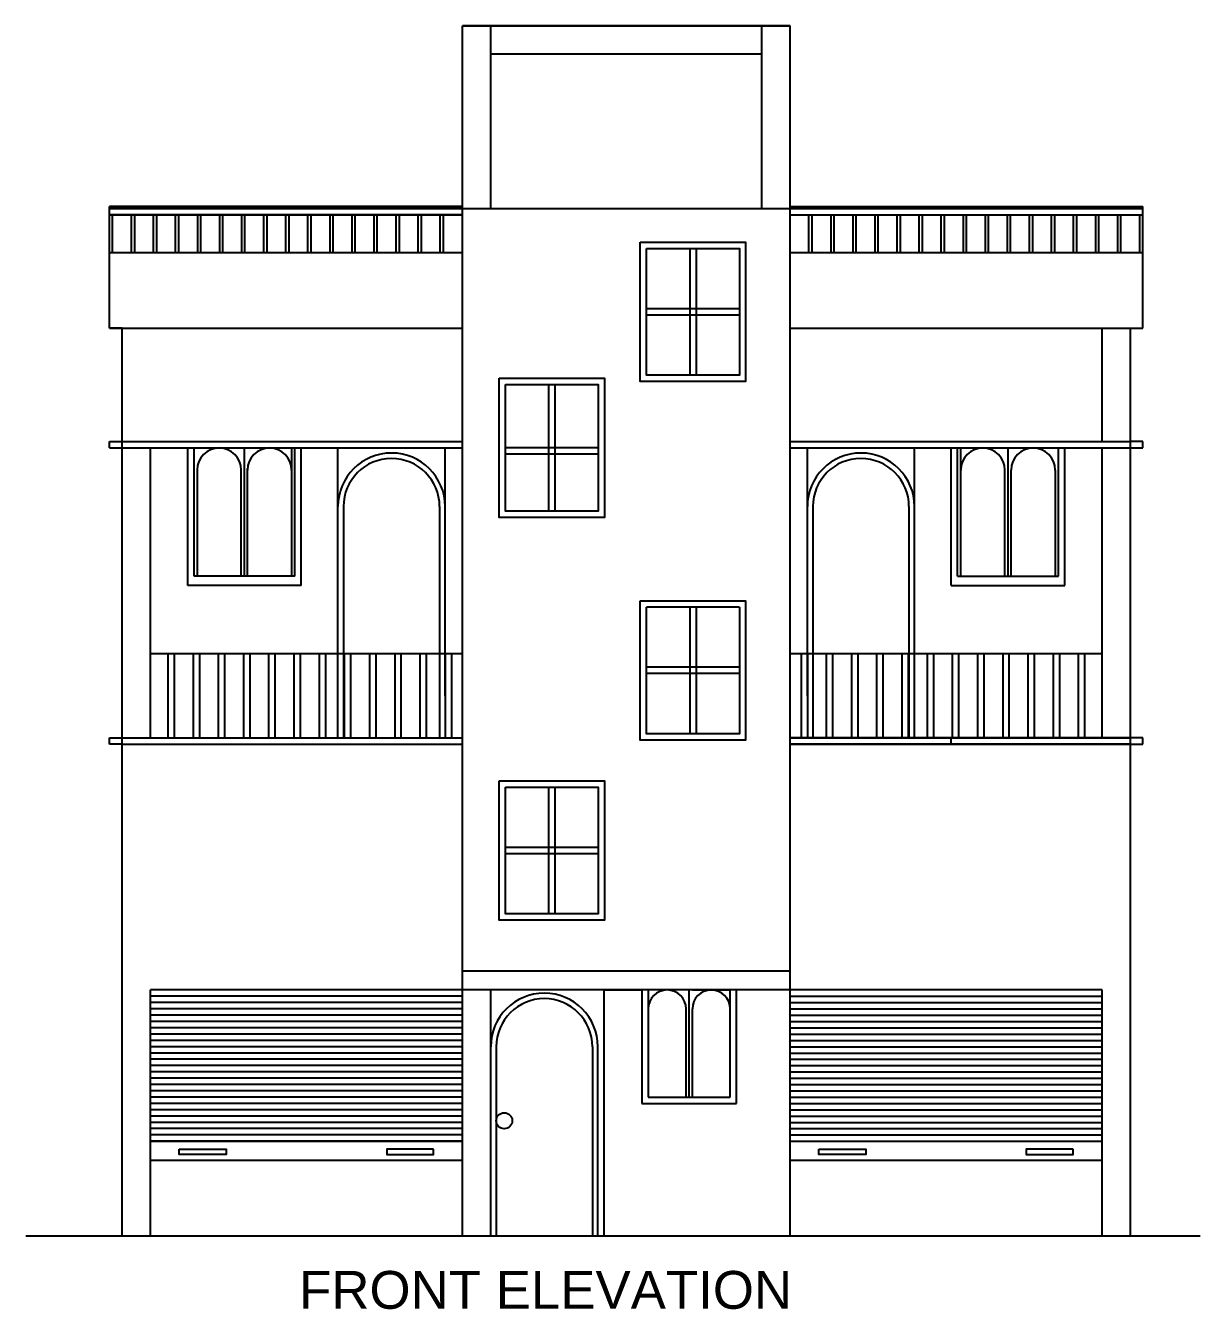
# Model space of a CAD drawing. Header units: inches. Extents: x 2598 to 4130, y 1262 to 2451.
# Drawn here: x 3309.1 to 3681.9, y 2043.4 to 2450.7 of the extents above; entities that cross this region are included whole.
import ezdxf

# ---------------------------------------------------------------- set-up
doc = ezdxf.new("R2010")
doc.units = ezdxf.units.IN
doc.styles.get("Standard").update_dxf_attribs({"font": 'arial.ttf'})

msp = doc.modelspace()

# ---------------------------------------------------------------- linework, layer by layer
at = {"linetype": 'ByBlock'}
for p, q in [((3447.683, 2450.702), (3551.683, 2450.702)), ((3447.683, 2066.702), (3447.683, 2450.702)), ((3551.683, 2450.702), (3447.683, 2450.702)), ((3447.683, 2354.702), (3447.683, 2450.702)), ((3456.683, 2392.702), (3456.683, 2450.702)), ((3542.683, 2392.702), (3542.683, 2450.702)), ((3551.683, 2066.702), (3551.683, 2450.702)), ((3551.683, 2354.702), (3551.683, 2450.702)), ((3542.683, 2441.702), (3456.683, 2441.702)), ((3447.683, 2393.302), (3335.683, 2393.302)), ((3335.683, 2378.702), (3335.683, 2393.302)), ((3335.683, 2392.702), (3551.683, 2392.702)), ((3447.683, 2392.702), (3335.683, 2392.702)), ((3551.683, 2393.302), (3663.683, 2393.302)), ((3551.683, 2392.702), (3663.683, 2392.702)), ((3663.683, 2378.702), (3663.683, 2393.302)), ((3335.683, 2390.702), (3447.683, 2390.702)), ((3335.683, 2354.702), (3335.683, 2390.702)), ((3447.683, 2390.702), (3335.683, 2390.702)), ((3335.683, 2354.702), (3335.683, 2390.702)), ((3336.683, 2378.702), (3336.683, 2390.702)), ((3342.683, 2378.702), (3342.683, 2390.702)), ((3343.683, 2378.702), (3343.683, 2390.702)), ((3349.683, 2378.702), (3349.683, 2390.702)), ((3350.683, 2378.702), (3350.683, 2390.702)), ((3356.683, 2378.702), (3356.683, 2390.702)), ((3357.683, 2378.702), (3357.683, 2390.702)), ((3363.683, 2378.702), (3363.683, 2390.702)), ((3364.683, 2378.702), (3364.683, 2390.702)), ((3370.683, 2378.702), (3370.683, 2390.702)), ((3371.683, 2378.702), (3371.683, 2390.702)), ((3377.683, 2378.702), (3377.683, 2390.702)), ((3378.683, 2378.702), (3378.683, 2390.702)), ((3384.683, 2378.702), (3384.683, 2390.702)), ((3385.683, 2378.702), (3385.683, 2390.702)), ((3391.683, 2378.702), (3391.683, 2390.702)), ((3392.683, 2378.702), (3392.683, 2390.702)), ((3398.683, 2378.702), (3398.683, 2390.702)), ((3399.683, 2378.702), (3399.683, 2390.702)), ((3405.683, 2378.702), (3405.683, 2390.702)), ((3406.683, 2378.702), (3406.683, 2390.702)), ((3412.683, 2378.702), (3412.683, 2390.702)), ((3413.683, 2378.702), (3413.683, 2390.702)), ((3419.683, 2378.702), (3419.683, 2390.702)), ((3420.683, 2378.702), (3420.683, 2390.702)), ((3426.683, 2378.702), (3426.683, 2390.702)), ((3427.683, 2378.702), (3427.683, 2390.702)), ((3433.683, 2378.702), (3433.683, 2390.702)), ((3434.683, 2378.702), (3434.683, 2390.702)), ((3440.683, 2378.702), (3440.683, 2390.702)), ((3441.683, 2378.702), (3441.683, 2390.702)), ((3551.683, 2390.702), (3663.683, 2390.702)), ((3557.683, 2378.702), (3557.683, 2390.702)), ((3558.683, 2378.702), (3558.683, 2390.702)), ((3564.683, 2378.702), (3564.683, 2390.702)), ((3565.683, 2378.702), (3565.683, 2390.702)), ((3571.683, 2378.702), (3571.683, 2390.702)), ((3572.683, 2378.702), (3572.683, 2390.702)), ((3578.683, 2378.702), (3578.683, 2390.702)), ((3579.683, 2378.702), (3579.683, 2390.702)), ((3585.683, 2378.702), (3585.683, 2390.702)), ((3586.683, 2378.702), (3586.683, 2390.702)), ((3592.683, 2378.702), (3592.683, 2390.702)), ((3593.683, 2378.702), (3593.683, 2390.702)), ((3599.683, 2378.702), (3599.683, 2390.702)), ((3600.683, 2378.702), (3600.683, 2390.702)), ((3606.683, 2378.702), (3606.683, 2390.702)), ((3607.683, 2378.702), (3607.683, 2390.702)), ((3613.683, 2378.702), (3613.683, 2390.702)), ((3614.683, 2378.702), (3614.683, 2390.702)), ((3620.683, 2378.702), (3620.683, 2390.702)), ((3621.683, 2378.702), (3621.683, 2390.702)), ((3627.683, 2378.702), (3627.683, 2390.702)), ((3628.683, 2378.702), (3628.683, 2390.702)), ((3634.683, 2378.702), (3634.683, 2390.702)), ((3635.683, 2378.702), (3635.683, 2390.702)), ((3641.683, 2378.702), (3641.683, 2390.702)), ((3642.683, 2378.702), (3642.683, 2390.702)), ((3648.683, 2378.702), (3648.683, 2390.702)), ((3649.683, 2378.702), (3649.683, 2390.702)), ((3655.683, 2378.702), (3655.683, 2390.702)), ((3656.683, 2378.702), (3656.683, 2390.702)), ((3662.683, 2378.702), (3662.683, 2390.702)), ((3663.683, 2354.702), (3663.683, 2390.702)), ((3335.683, 2378.702), (3447.683, 2378.702)), ((3551.683, 2378.702), (3663.683, 2378.702)), ((3335.683, 2354.702), (3447.683, 2354.702)), ((3335.683, 2354.702), (3339.683, 2354.702)), ((3339.683, 2354.702), (3335.683, 2354.702)), ((3339.683, 2066.702), (3339.683, 2354.702)), ((3551.683, 2354.702), (3663.683, 2354.702)), ((3650.683, 2318.702), (3650.683, 2354.702)), ((3659.683, 2066.702), (3659.683, 2354.702)), ((3659.683, 2354.702), (3663.683, 2354.702)), ((3335.683, 2318.702), (3447.683, 2318.702)), ((3335.683, 2316.702), (3335.683, 2318.702)), ((3551.683, 2318.702), (3659.683, 2318.702)), ((3663.683, 2318.702), (3659.683, 2318.702)), ((3663.683, 2316.702), (3663.683, 2318.702)), ((3335.683, 2316.702), (3447.683, 2316.702)), ((3348.683, 2224.702), (3348.683, 2316.702)), ((3408.2, 2224.702), (3408.2, 2316.702)), ((3442.2, 2238.093), (3442.2, 2316.702)), ((3551.683, 2316.702), (3659.683, 2316.702)), ((3557.166, 2238.093), (3557.166, 2316.702)), ((3591.166, 2224.702), (3591.166, 2316.702)), ((3650.683, 2224.702), (3650.683, 2316.702)), ((3650.683, 2224.702), (3650.683, 2316.702)), ((3659.683, 2316.702), (3663.683, 2316.702)), ((3408.2, 2238.093), (3408.2, 2298.093)), ((3409.943, 2298.093), (3409.943, 2224.702)), ((3440.456, 2298.093), (3440.456, 2224.702)), ((3558.91, 2298.093), (3558.91, 2224.702)), ((3589.423, 2298.093), (3589.423, 2224.702)), ((3591.166, 2238.093), (3591.166, 2298.093)), ((3335.683, 2222.702), (3335.683, 2224.702)), ((3335.683, 2224.702), (3339.683, 2224.702)), ((3339.683, 2224.702), (3447.683, 2224.702)), ((3551.683, 2224.702), (3659.683, 2224.702)), ((3659.683, 2224.702), (3551.683, 2224.702)), ((3663.683, 2224.702), (3659.683, 2224.702)), ((3663.683, 2222.702), (3663.683, 2224.702)), ((3339.683, 2222.702), (3335.683, 2222.702)), ((3339.683, 2222.702), (3447.683, 2222.702)), ((3551.683, 2222.702), (3659.683, 2222.702)), ((3659.683, 2222.702), (3551.683, 2222.702)), ((3659.683, 2222.702), (3663.683, 2222.702)), ((3551.683, 2150.702), (3447.683, 2150.702)), ((3348.683, 2066.702), (3348.683, 2144.702)), ((3650.683, 2144.702), (3348.683, 2144.702)), ((3447.683, 2142.702), (3348.683, 2142.702)), ((3456.683, 2066.702), (3456.683, 2144.702)), ((3525.683, 2144.702), (3473.683, 2144.702)), ((3492.683, 2066.702), (3492.683, 2144.702)), ((3492.683, 2144.702), (3504.683, 2144.702)), ((3504.683, 2144.702), (3504.683, 2108.702)), ((3506.683, 2144.702), (3506.683, 2110.702)), ((3519.683, 2110.702), (3519.683, 2144.702)), ((3532.683, 2110.702), (3532.683, 2144.702)), ((3534.683, 2108.702), (3534.683, 2144.702)), ((3551.683, 2142.702), (3650.683, 2142.702)), ((3650.683, 2066.702), (3650.683, 2144.702)), ((3650.683, 2066.702), (3650.683, 2144.702)), ((3447.683, 2140.702), (3348.683, 2140.702)), ((3447.683, 2138.702), (3348.683, 2138.702)), ((3518.683, 2110.702), (3518.683, 2138.702)), ((3520.683, 2110.702), (3520.683, 2138.702)), ((3551.683, 2140.702), (3650.683, 2140.702)), ((3551.683, 2138.702), (3650.683, 2138.702)), ((3447.683, 2136.702), (3348.683, 2136.702)), ((3447.683, 2134.702), (3348.683, 2134.702)), ((3551.683, 2136.702), (3650.683, 2136.702)), ((3551.683, 2134.702), (3650.683, 2134.702)), ((3447.683, 2132.702), (3348.683, 2132.702)), ((3447.683, 2130.702), (3348.683, 2130.702)), ((3551.683, 2132.702), (3650.683, 2132.702)), ((3551.683, 2130.702), (3650.683, 2130.702)), ((3447.683, 2128.702), (3348.683, 2128.702)), ((3447.683, 2126.702), (3348.683, 2126.702)), ((3458.427, 2126.702), (3458.427, 2066.702)), ((3488.939, 2126.702), (3488.939, 2066.702)), ((3490.683, 2066.702), (3490.683, 2126.702)), ((3490.683, 2066.702), (3490.683, 2126.702)), ((3551.683, 2128.702), (3650.683, 2128.702)), ((3551.683, 2126.702), (3650.683, 2126.702)), ((3447.683, 2124.702), (3348.683, 2124.702)), ((3447.683, 2122.702), (3348.683, 2122.702)), ((3551.683, 2124.702), (3650.683, 2124.702)), ((3551.683, 2122.702), (3650.683, 2122.702)), ((3447.683, 2120.702), (3348.683, 2120.702)), ((3447.683, 2118.702), (3348.683, 2118.702)), ((3551.683, 2120.702), (3650.683, 2120.702)), ((3551.683, 2118.702), (3650.683, 2118.702)), ((3447.683, 2116.702), (3348.683, 2116.702)), ((3447.683, 2114.702), (3348.683, 2114.702)), ((3551.683, 2116.702), (3650.683, 2116.702)), ((3551.683, 2114.702), (3650.683, 2114.702)), ((3447.683, 2112.702), (3348.683, 2112.702)), ((3447.683, 2110.702), (3348.683, 2110.702)), ((3506.683, 2110.702), (3532.683, 2110.702)), ((3551.683, 2112.702), (3650.683, 2112.702)), ((3551.683, 2110.702), (3650.683, 2110.702)), ((3447.683, 2108.702), (3348.683, 2108.702)), ((3447.683, 2106.702), (3348.683, 2106.702)), ((3504.683, 2108.702), (3534.683, 2108.702)), ((3551.683, 2108.702), (3650.683, 2108.702)), ((3551.683, 2106.702), (3650.683, 2106.702)), ((3447.683, 2104.702), (3348.683, 2104.702)), ((3447.683, 2102.702), (3348.683, 2102.702)), ((3551.683, 2104.702), (3650.683, 2104.702)), ((3551.683, 2102.702), (3650.683, 2102.702)), ((3447.683, 2100.702), (3348.683, 2100.702)), ((3447.683, 2098.702), (3348.683, 2098.702)), ((3551.683, 2100.702), (3650.683, 2100.702)), ((3551.683, 2098.702), (3650.683, 2098.702)), ((3348.683, 2096.702), (3447.683, 2096.702)), ((3447.683, 2096.702), (3348.683, 2096.702)), ((3551.683, 2096.702), (3650.683, 2096.702)), ((3348.683, 2090.702), (3447.683, 2090.702)), ((3551.683, 2090.702), (3650.683, 2090.702)), ((3309.082, 2066.702), (3681.89, 2066.702)), ((3447.683, 2066.702), (3453.683, 2066.702)), ((3447.683, 2066.702), (3456.683, 2066.702))]:
    msp.add_line(p, q, dxfattribs=at)
at = {"linetype": 'ByBlock', "lineweight": -2}
for p, q in [((3602.852, 2392.702), (3602.852, 2393.302)), ((3519.857, 2379.995), (3519.857, 2339.773)), ((3521.857, 2379.995), (3521.857, 2339.773)), ((3535.588, 2360.884), (3506.126, 2360.884)), ((3535.588, 2358.884), (3506.126, 2358.884)), ((3475.062, 2336.852), (3475.062, 2296.629)), ((3477.062, 2336.852), (3477.062, 2296.629)), ((3360.514, 2273.047), (3360.514, 2316.702)), ((3362.514, 2276.047), (3362.514, 2316.702)), ((3378.514, 2276.047), (3378.514, 2316.702)), ((3393.514, 2276.047), (3393.514, 2316.702)), ((3394.514, 2276.047), (3394.514, 2316.702)), ((3396.514, 2273.047), (3396.514, 2316.702)), ((3490.792, 2316.74), (3461.331, 2316.74)), ((3490.792, 2314.74), (3461.331, 2314.74)), ((3551.683, 2251.485), (3551.683, 2316.702)), ((3602.852, 2273.047), (3602.852, 2316.702)), ((3604.852, 2276.047), (3604.852, 2316.702)), ((3605.852, 2276.047), (3605.852, 2316.702)), ((3620.852, 2276.047), (3620.852, 2316.702)), ((3620.852, 2316.702), (3636.852, 2316.702)), ((3636.852, 2276.047), (3636.852, 2316.702)), ((3638.852, 2273.047), (3638.852, 2316.702)), ((3363.514, 2309.702), (3363.514, 2276.047)), ((3377.514, 2276.047), (3377.514, 2309.702)), ((3379.514, 2276.047), (3379.514, 2310.197)), ((3619.852, 2276.047), (3619.852, 2310.197)), ((3621.852, 2276.047), (3621.852, 2309.702)), ((3635.852, 2309.702), (3635.852, 2276.047)), ((3396.514, 2273.047), (3360.514, 2273.047)), ((3394.514, 2276.047), (3362.514, 2276.047)), ((3602.852, 2273.047), (3638.852, 2273.047)), ((3604.852, 2276.047), (3636.852, 2276.047)), ((3535.588, 2266.204), (3506.126, 2266.204)), ((3519.857, 2266.204), (3519.857, 2225.981)), ((3521.857, 2266.204), (3521.857, 2225.981)), ((3521.857, 2266.204), (3521.857, 2225.981)), ((3521.857, 2266.204), (3521.857, 2225.981)), ((3348.683, 2251.485), (3447.683, 2251.485)), ((3354.2, 2251.485), (3354.2, 2224.702)), ((3356.2, 2251.485), (3356.2, 2224.702)), ((3362.2, 2251.485), (3362.2, 2224.702)), ((3364.2, 2251.485), (3364.2, 2224.702)), ((3370.2, 2251.485), (3370.2, 2224.702)), ((3372.2, 2251.485), (3372.2, 2224.702)), ((3378.2, 2251.485), (3378.2, 2224.702)), ((3380.2, 2251.485), (3380.2, 2224.702)), ((3386.2, 2251.485), (3386.2, 2224.702)), ((3388.2, 2251.485), (3388.2, 2224.702)), ((3394.2, 2251.485), (3394.2, 2224.702)), ((3396.2, 2251.485), (3396.2, 2224.702)), ((3402.2, 2251.485), (3402.2, 2224.702)), ((3404.2, 2251.485), (3404.2, 2224.702)), ((3410.2, 2251.485), (3410.2, 2224.702)), ((3412.2, 2251.485), (3412.2, 2224.702)), ((3418.2, 2251.485), (3418.2, 2224.702)), ((3420.2, 2251.485), (3420.2, 2224.702)), ((3426.2, 2251.485), (3426.2, 2224.702)), ((3428.2, 2251.485), (3428.2, 2224.702)), ((3434.2, 2251.485), (3434.2, 2224.702)), ((3436.2, 2251.485), (3436.2, 2224.702)), ((3442.2, 2251.485), (3442.2, 2224.702)), ((3444.2, 2251.485), (3444.2, 2224.702)), ((3551.683, 2251.485), (3650.683, 2251.485)), ((3555.166, 2251.485), (3555.166, 2224.702)), ((3557.166, 2251.485), (3557.166, 2224.702)), ((3563.166, 2251.485), (3563.166, 2224.702)), ((3565.166, 2251.485), (3565.166, 2224.702)), ((3571.166, 2251.485), (3571.166, 2224.702)), ((3573.166, 2251.485), (3573.166, 2224.702)), ((3579.166, 2251.485), (3579.166, 2224.702)), ((3581.166, 2251.485), (3581.166, 2224.702)), ((3587.166, 2251.485), (3587.166, 2224.702)), ((3589.166, 2251.485), (3589.166, 2224.702)), ((3595.166, 2251.485), (3595.166, 2224.702)), ((3597.166, 2251.485), (3597.166, 2224.702)), ((3603.166, 2251.485), (3603.166, 2224.702)), ((3605.166, 2251.485), (3605.166, 2224.702)), ((3611.166, 2251.485), (3611.166, 2224.702)), ((3613.166, 2251.485), (3613.166, 2224.702)), ((3619.166, 2251.485), (3619.166, 2224.702)), ((3621.166, 2251.485), (3621.166, 2224.702)), ((3627.166, 2251.485), (3627.166, 2224.702)), ((3629.166, 2251.485), (3629.166, 2224.702)), ((3635.166, 2251.485), (3635.166, 2224.702)), ((3637.166, 2251.485), (3637.166, 2224.702)), ((3643.166, 2251.485), (3643.166, 2224.702)), ((3645.166, 2251.485), (3645.166, 2224.702)), ((3535.588, 2247.092), (3506.126, 2247.092)), ((3535.588, 2245.092), (3506.126, 2245.092)), ((3602.852, 2222.702), (3602.852, 2224.702)), ((3475.062, 2209.038), (3475.062, 2168.816)), ((3477.062, 2209.038), (3477.062, 2168.816)), ((3490.792, 2189.927), (3461.331, 2189.927)), ((3490.792, 2187.927), (3461.331, 2187.927)), ((3518.683, 2144.702), (3506.683, 2144.702)), ((3520.683, 2144.702), (3532.683, 2144.702))]:
    msp.add_line(p, q, dxfattribs=at)
for points in [[(3504.126, 2381.995), (3537.588, 2381.995), (3537.588, 2337.773), (3504.126, 2337.773)], [(3506.126, 2379.995), (3535.588, 2379.995), (3535.588, 2339.773), (3506.126, 2339.773)], [(3459.331, 2338.852), (3492.792, 2338.852), (3492.792, 2294.629), (3459.331, 2294.629)], [(3461.331, 2336.852), (3490.792, 2336.852), (3490.792, 2296.629), (3461.331, 2296.629)], [(3504.126, 2268.204), (3537.588, 2268.204), (3537.588, 2223.981), (3504.126, 2223.981)], [(3459.331, 2211.038), (3492.792, 2211.038), (3492.792, 2166.816), (3459.331, 2166.816)], [(3461.331, 2209.038), (3490.792, 2209.038), (3490.792, 2168.816), (3461.331, 2168.816)]]:
    msp.add_lwpolyline(points, close=True, dxfattribs=at)
msp.add_lwpolyline([(3535.588, 2266.204), (3535.588, 2225.981), (3506.126, 2225.981), (3506.126, 2266.204)], dxfattribs=at)
at = {"linetype": 'ByBlock'}
for points in [[(3357.847, 2094.221), (3372.705, 2094.221), (3372.705, 2092.466), (3357.847, 2092.466)], [(3438.519, 2094.221), (3423.661, 2094.221), (3423.661, 2092.466), (3438.519, 2092.466)], [(3560.847, 2094.221), (3575.705, 2094.221), (3575.705, 2092.466), (3560.847, 2092.466)], [(3641.519, 2094.221), (3626.661, 2094.221), (3626.661, 2092.466), (3641.519, 2092.466)]]:
    msp.add_lwpolyline(points, close=True, dxfattribs=at)
at = {"linetype": 'ByBlock', "lineweight": -2}
msp.add_circle((3460.975, 2103.199), 2.553, dxfattribs=at)
for centre, radius in [((3370.514, 2309.702), 7), ((3386.497, 2309.702), 7), ((3612.869, 2309.702), 7), ((3628.852, 2309.702), 7), ((3512.683, 2138.702), 6), ((3526.683, 2138.702), 6)]:
    msp.add_arc(centre, radius, 0, 180, dxfattribs=at)
at = {"linetype": 'ByBlock'}
for centre, radius in [((3425.2, 2298.093), 17), ((3574.166, 2298.093), 17), ((3425.2, 2298.093), 15.256), ((3574.166, 2298.093), 15.256), ((3473.683, 2126.702), 17), ((3473.683, 2126.702), 15.256)]:
    msp.add_arc(centre, radius, 0, 180, dxfattribs=at)

# ---------------------------------------------------------------- texts
at = {"linetype": 'ByBlock', "insert": (3395.858, 2055.537), "char_height": 12, "attachment_point": 1}
msp.add_mtext_dynamic_manual_height_columns('FRONT ELEVATION', width=249.57665, gutter_width=12.5, heights=[0], dxfattribs=at)

doc.saveas('drawing.dxf')
